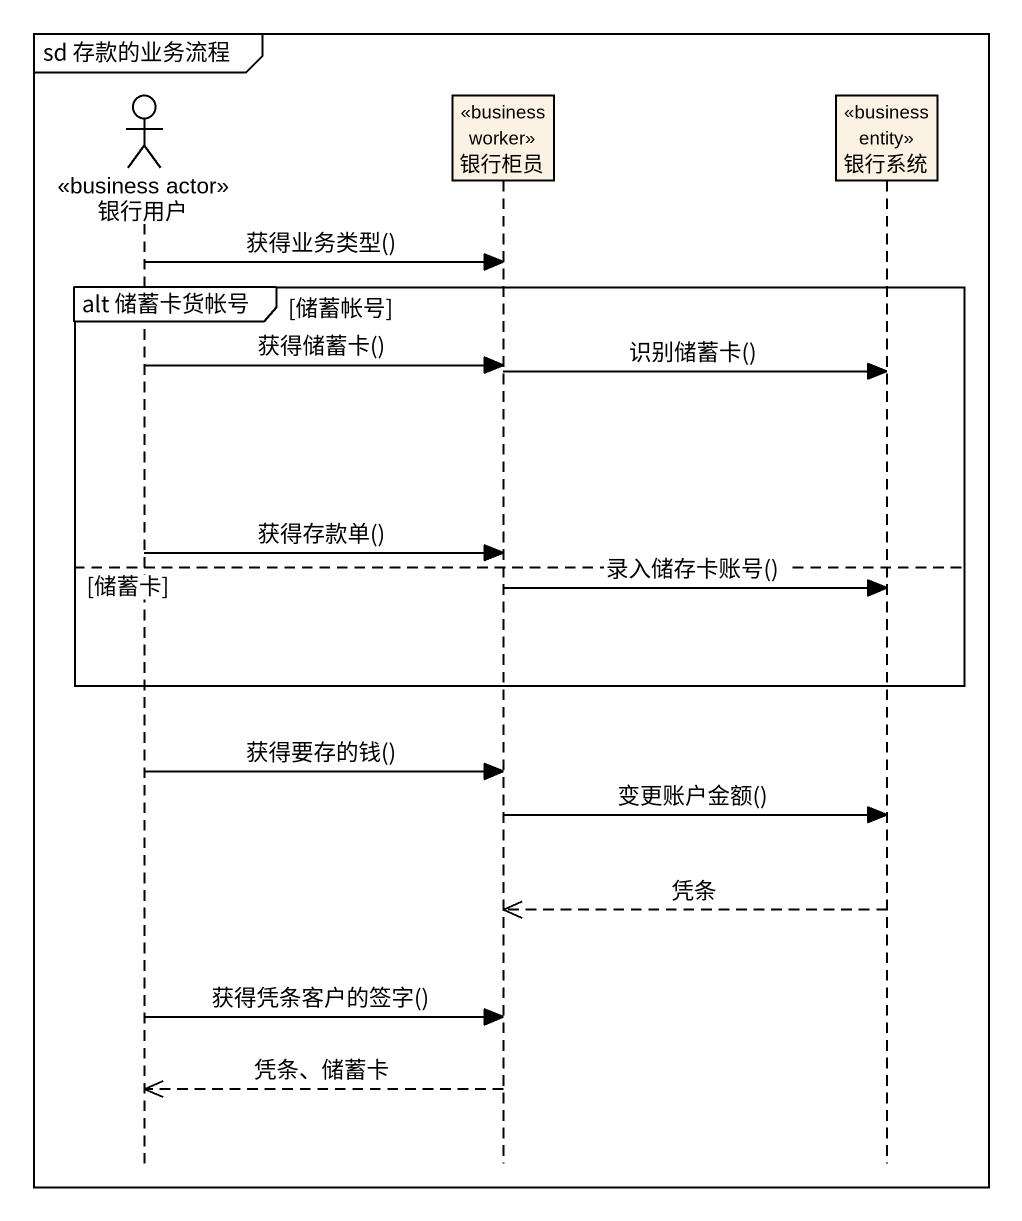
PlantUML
@startuml
mainframe sd 存款的业务流程
hide footbox
actor 银行用户 <<business actor>>
participant 银行柜员 <<business worker>>
participant 银行系统 <<business entity>>

银行用户 -> 银行柜员 : 获得业务类型()
group alt 储蓄卡货帐号 [储蓄帐号]
  银行用户 -> 银行柜员 : 获得储蓄卡()
  银行柜员 -> 银行系统 : 识别储蓄卡()
  银行用户 -> 银行柜员 : 获得存款单()
else 储蓄卡
  银行柜员 -> 银行系统 : 录入储存卡账号()
end
银行用户 -> 银行柜员 : 获得要存的钱()
银行柜员 -> 银行系统 : 变更账户金额()
银行系统 -->> 银行柜员 : 凭条
银行用户 -> 银行柜员 : 获得凭条客户的签字()
银行柜员 -->> 银行用户 : 凭条、储蓄卡
@enduml
